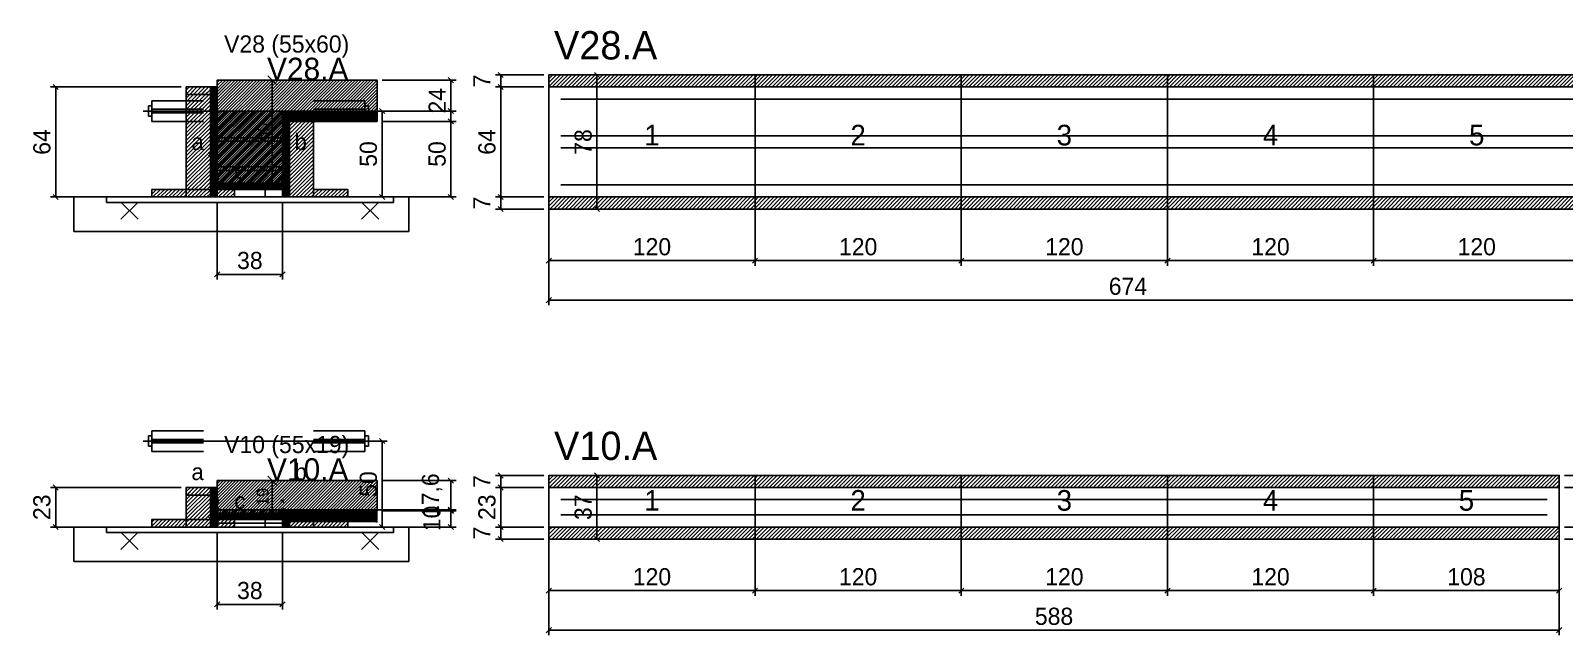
# Model space of a CAD drawing. Extents: x -9000 to 3070, y -6529 to 1250.
# Drawn here: x -69 to 824, y -1916 to -1564 of the extents above; entities that cross this region are included whole.
import ezdxf
from ezdxf.enums import TextEntityAlignment as Align

# ---------------------------------------------------------------- set-up
doc = ezdxf.new("R2010")
doc.units = 0
for name, color, linetype in [('5', 5, 'Continuous'), ('BARRA_ANCORAGEM', 126, 'Continuous'), ('barrote', 126, 'Continuous'), ('CONCRETO', 251, 'Continuous'), ('COTA', 241, 'Continuous'), ('Cota Seção (2x)', 241, 'Continuous'), ('detalhes', 7, 'Continuous'), ('Hachura', 251, 'Continuous'), ('HACHURACONCRETO', 251, 'Continuous'), ('Madeira', 126, 'Continuous'), ('NOMENCLATURA', 7, 'Continuous'), ('Painéis', 200, 'Continuous'), ('presilha', 224, 'Continuous'), ('SARR_2.2x7', 40, 'Continuous'), ('SARRAFO_2_2X7', 40, 'Continuous'), ('SCO-___-LAJ', 224, 'Continuous'), ('TENSOR', 224, 'Continuous'), ('Texto Seção', 7, 'Continuous')]:
    doc.layers.add(name, color=color, linetype=linetype)
doc.dimstyles.new('PAINEL', dxfattribs={"dimtxt": 10, "dimasz": 3, "dimexe": 3, "dimexo": 3, "dimgap": 3, "dimtad": 1, "dimblk": 'OBLIQUE', "dimblk1": 'OBLIQUE', "dimcen": 2.5, "dimclrd": 4, "dimclre": 4, "dimclrt": 240, "dimazin": 3, "dimtfac": 1, "dimtmove": 0, "dimatfit": 3})
doc.dimstyles.new('SECAO2X', dxfattribs={"dimtxt": 7, "dimasz": 5, "dimexe": 3, "dimexo": 3, "dimgap": 2, "dimtad": 3, "dimblk": 'OBLIQUE', "dimblk1": 'OBLIQUE', "dimcen": 2.5, "dimclrd": 4, "dimclre": 4, "dimclrt": 1, "dimazin": 3, "dimtfac": 1, "dimtmove": 0, "dimatfit": 3})

# ---------------------------------------------------------------- blocks, each defined once
blk = doc.blocks.new('PAR_ESQ')
for p, q in [((-1, -1), (1, 1)), ((-1, 1), (1, -1))]:
    blk.add_line(p, q)
blk = doc.blocks.new('PAR_FUNDO_ESQ')
for p, q in [((-1, -1), (1, 1)), ((-1, 1), (1, -1))]:
    blk.add_line(p, q)
blk = doc.blocks.new('PAR_FUNDO_DIR')
for p, q in [((-1, -1), (1, 1)), ((-1, 1), (1, -1))]:
    blk.add_line(p, q)
blk = doc.blocks.new('par_int_esq')
for p, q in [((-1, -1), (1, 1)), ((-1, 1), (1, -1))]:
    blk.add_line(p, q)
blk = doc.blocks.new('par_int_dir')
for p, q in [((-1, -1), (1, 1)), ((-1, 1), (1, -1))]:
    blk.add_line(p, q)
blk = doc.blocks.new('_OBLIQUE')
at = {"color": 0, "linetype": 'BYBLOCK'}
blk.add_line((-0.5, -0.5), (0.5, 0.5), dxfattribs=at)

msp = doc.modelspace()

# ---------------------------------------------------------------- hatches: boundary and pattern name
at = {"layer": 'COTA'}
h = msp.add_hatch(dxfattribs=at)
h.set_pattern_fill('ANSI31', scale=0.4)
h.paths.add_polyline_path([(40, -1653), (40, -1593), (133, -1593), (133, -1617), (78, -1617), (78, -1653)])
h = msp.add_hatch(dxfattribs=at)
h.set_pattern_fill('ANSI31', scale=0.5)
h.paths.add_polyline_path([(233, -1597), (353, -1597), (353, -1590), (233, -1590)])
h = msp.add_hatch(dxfattribs=at)
h.set_pattern_fill('ANSI31', scale=0.5)
h.paths.add_polyline_path([(353, -1597), (473, -1597), (473, -1590), (353, -1590)])
h = msp.add_hatch(dxfattribs=at)
h.set_pattern_fill('ANSI31', scale=0.5)
h.paths.add_polyline_path([(473, -1597), (593, -1597), (593, -1590), (473, -1590)])
h = msp.add_hatch(dxfattribs=at)
h.set_pattern_fill('ANSI31', scale=0.5)
h.paths.add_polyline_path([(593, -1597), (713, -1597), (713, -1590), (593, -1590)])
h = msp.add_hatch(dxfattribs=at)
h.set_pattern_fill('ANSI31', scale=0.5)
h.paths.add_polyline_path([(713, -1597), (833, -1597), (833, -1590), (713, -1590)])
h = msp.add_hatch(dxfattribs=at)
h.set_pattern_fill('ANSI31', scale=0.5)
h.paths.add_polyline_path([(233, -1668), (353, -1668), (353, -1661), (233, -1661)])
h = msp.add_hatch(dxfattribs=at)
h.set_pattern_fill('ANSI31', scale=0.5)
h.paths.add_polyline_path([(353, -1668), (473, -1668), (473, -1661), (353, -1661)])
h = msp.add_hatch(dxfattribs=at)
h.set_pattern_fill('ANSI31', scale=0.5)
h.paths.add_polyline_path([(473, -1668), (593, -1668), (593, -1661), (473, -1661)])
h = msp.add_hatch(dxfattribs=at)
h.set_pattern_fill('ANSI31', scale=0.5)
h.paths.add_polyline_path([(593, -1668), (713, -1668), (713, -1661), (593, -1661)])
h = msp.add_hatch(dxfattribs=at)
h.set_pattern_fill('ANSI31', scale=0.5)
h.paths.add_polyline_path([(713, -1668), (833, -1668), (833, -1661), (713, -1661)])
h = msp.add_hatch(dxfattribs=at)
h.set_pattern_fill('ANSI31', scale=0.4)
h.paths.add_polyline_path([(40, -1845), (40, -1826), (133, -1826), (133, -1843.6), (78, -1843.6), (78, -1845)])
h = msp.add_hatch(dxfattribs=at)
h.set_pattern_fill('ANSI31', scale=0.5)
h.paths.add_polyline_path([(233, -1830), (353, -1830), (353, -1823), (233, -1823)])
h = msp.add_hatch(dxfattribs=at)
h.set_pattern_fill('ANSI31', scale=0.5)
h.paths.add_polyline_path([(353, -1830), (473, -1830), (473, -1823), (353, -1823)])
h = msp.add_hatch(dxfattribs=at)
h.set_pattern_fill('ANSI31', scale=0.5)
h.paths.add_polyline_path([(473, -1830), (593, -1830), (593, -1823), (473, -1823)])
h = msp.add_hatch(dxfattribs=at)
h.set_pattern_fill('ANSI31', scale=0.5)
h.paths.add_polyline_path([(593, -1830), (713, -1830), (713, -1823), (593, -1823)])
h = msp.add_hatch(dxfattribs=at)
h.set_pattern_fill('ANSI31', scale=0.5)
h.paths.add_polyline_path([(713, -1830), (821, -1830), (821, -1823), (713, -1823)])
h = msp.add_hatch(dxfattribs=at)
h.set_pattern_fill('ANSI31', scale=0.5)
h.paths.add_polyline_path([(233, -1860), (353, -1860), (353, -1853), (233, -1853)])
h = msp.add_hatch(dxfattribs=at)
h.set_pattern_fill('ANSI31', scale=0.5)
h.paths.add_polyline_path([(353, -1860), (473, -1860), (473, -1853), (353, -1853)])
h = msp.add_hatch(dxfattribs=at)
h.set_pattern_fill('ANSI31', scale=0.5)
h.paths.add_polyline_path([(473, -1860), (593, -1860), (593, -1853), (473, -1853)])
h = msp.add_hatch(dxfattribs=at)
h.set_pattern_fill('ANSI31', scale=0.5)
h.paths.add_polyline_path([(593, -1860), (713, -1860), (713, -1853), (593, -1853)])
h = msp.add_hatch(dxfattribs=at)
h.set_pattern_fill('ANSI31', scale=0.5)
h.paths.add_polyline_path([(713, -1860), (821, -1860), (821, -1853), (713, -1853)])
at = {"layer": 'Hachura'}
h = msp.add_hatch(dxfattribs=at)
h.set_pattern_fill('ANSI31', scale=0.5)
h.paths.add_polyline_path([(22, -1661), (36, -1661), (36, -1597), (22, -1597)])
h = msp.add_hatch(dxfattribs=at)
h.set_pattern_fill('ANSI31', scale=0.5)
h.paths.add_polyline_path([(22, -1601.4), (36, -1601.4), (36, -1597), (22, -1597)])
h = msp.add_hatch(dxfattribs=at)
h.set_pattern_fill('SOLID')
h.paths.add_polyline_path([(36, -1661), (40, -1661), (40, -1597), (36, -1597)])
h = msp.add_hatch(dxfattribs=at)
h.set_pattern_fill('SOLID')
h.paths.add_polyline_path([(78, -1661), (82, -1661), (82, -1611), (78, -1611)])
h = msp.add_hatch(dxfattribs=at)
h.set_pattern_fill('SOLID')
h.paths.add_polyline_path([(78, -1611), (133, -1611), (133, -1617), (78, -1617)])
h = msp.add_hatch(dxfattribs=at)
h.set_pattern_fill('ANSI31', scale=0.5)
h.paths.add_polyline_path([(82, -1661), (96, -1661), (96, -1611), (82, -1611)])
h = msp.add_hatch(dxfattribs=at)
h.set_pattern_fill('ANSI31', scale=0.5)
h.paths.add_polyline_path([(82, -1615.4), (96, -1615.4), (96, -1611), (82, -1611)])
h = msp.add_hatch(dxfattribs=at)
h.set_pattern_fill('ANSI31', scale=0.5)
h.paths.add_polyline_path([(2, -1661), (22, -1661), (22, -1656.6), (2, -1656.6)])
h = msp.add_hatch(dxfattribs=at)
h.set_pattern_fill('SOLID')
h.paths.add_polyline_path([(40, -1656.6), (78, -1656.6), (78, -1653), (40, -1653)])
h = msp.add_hatch(dxfattribs=at)
h.set_pattern_fill('ANSI31', scale=0.5)
h.paths.add_polyline_path([(40, -1661), (50, -1661), (50, -1656.6), (40, -1656.6)])
h = msp.add_hatch(dxfattribs=at)
h.set_pattern_fill('ANSI31', scale=0.5)
h.paths.add_polyline_path([(96, -1661), (116, -1661), (116, -1656.6), (96, -1656.6)])
h = msp.add_hatch(dxfattribs=at)
h.set_pattern_fill('ANSI31', scale=0.5)
h.paths.add_polyline_path([(22, -1853), (36, -1853), (36, -1830), (22, -1830)])
h = msp.add_hatch(dxfattribs=at)
h.set_pattern_fill('ANSI31', scale=0.5)
h.paths.add_polyline_path([(22, -1834.4), (36, -1834.4), (36, -1830), (22, -1830)])
h = msp.add_hatch(dxfattribs=at)
h.set_pattern_fill('SOLID')
h.paths.add_polyline_path([(36, -1853), (40, -1853), (40, -1830), (36, -1830)])
h = msp.add_hatch(dxfattribs=at)
h.set_pattern_fill('SOLID')
h.paths.add_polyline_path([(40, -1848.6), (78, -1848.6), (78, -1845), (40, -1845)])
h = msp.add_hatch(dxfattribs=at)
h.set_pattern_fill('SOLID')
h.paths.add_polyline_path([(78, -1853), (82, -1853), (82, -1843), (78, -1843)])
h = msp.add_hatch(dxfattribs=at)
h.set_pattern_fill('SOLID')
h.paths.add_polyline_path([(78, -1843), (133, -1843), (133, -1850), (78, -1850)])
h = msp.add_hatch(dxfattribs=at)
h.set_pattern_fill('ANSI31', scale=0.5)
h.paths.add_polyline_path([(82, -1853), (96, -1853), (96, -1843), (82, -1843)])
h = msp.add_hatch(dxfattribs=at)
h.set_pattern_fill('ANSI31', scale=0.5)
h.paths.add_polyline_path([(82, -1847.4), (96, -1847.4), (96, -1843), (82, -1843)])
h = msp.add_hatch(dxfattribs=at)
h.set_pattern_fill('ANSI31', scale=0.5)
h.paths.add_polyline_path([(2, -1853), (22, -1853), (22, -1848.6), (2, -1848.6)])
h = msp.add_hatch(dxfattribs=at)
h.set_pattern_fill('ANSI31', scale=0.5)
h.paths.add_polyline_path([(40, -1853), (50, -1853), (50, -1848.6), (40, -1848.6)])
h = msp.add_hatch(dxfattribs=at)
h.set_pattern_fill('ANSI31', scale=0.5)
h.paths.add_polyline_path([(96, -1853), (116, -1853), (116, -1848.6), (96, -1848.6)])
at = {"layer": 'HACHURACONCRETO'}
h = msp.add_hatch(dxfattribs=at)
h.set_pattern_fill('ANSI31', scale=0.3)
h.paths.add_polyline_path([(40, -1656.6), (78, -1656.6), (78, -1611), (40, -1611)])
h = msp.add_hatch(dxfattribs=at)
h.set_pattern_fill('ANSI31', scale=0.3)
h.paths.add_polyline_path([(40, -1848.6), (78, -1848.6), (78, -1843), (40, -1843)])

# ---------------------------------------------------------------- linework, layer by layer
for p, q in [((2, -1605), (32, -1605)), ((2, -1605), (2, -1617)), ((96, -1605), (126, -1605)), ((126, -1605), (126, -1617)), ((0, -1608), (0, -1614)), ((2, -1608), (0, -1608)), ((2, -1614), (0, -1614)), ((2, -1610), (32, -1610)), ((2, -1612), (32, -1612)), ((96, -1610), (126, -1610)), ((96, -1612), (126, -1612)), ((126, -1608), (128, -1608)), ((126, -1614), (128, -1614)), ((128, -1608), (128, -1614)), ((2, -1617), (32, -1617)), ((96, -1617), (126, -1617)), ((0, -1800), (0, -1806)), ((2, -1800), (0, -1800)), ((2, -1797), (32, -1797)), ((2, -1797), (2, -1809)), ((2, -1802), (32, -1802)), ((96, -1797), (126, -1797)), ((96, -1802), (126, -1802)), ((126, -1797), (126, -1809)), ((126, -1800), (128, -1800)), ((128, -1800), (128, -1806)), ((2, -1806), (0, -1806)), ((2, -1804), (32, -1804)), ((2, -1809), (32, -1809)), ((96, -1804), (126, -1804)), ((96, -1809), (126, -1809)), ((126, -1806), (128, -1806))]:
    msp.add_line(p, q)
at = {"layer": 'BARRA_ANCORAGEM'}
for p, q in [((40, -1626.5), (78, -1626.5)), ((40, -1628.5), (40, -1626.5)), ((40, -1628.5), (78, -1628.5)), ((78, -1628.5), (78, -1626.5)), ((40, -1643.5), (78, -1643.5)), ((40, -1645.5), (40, -1643.5)), ((40, -1645.5), (78, -1645.5)), ((78, -1645.5), (78, -1643.5)), ((40, -1845.3), (78, -1845.3)), ((40, -1847.3), (40, -1845.3)), ((40, -1847.3), (78, -1847.3)), ((78, -1847.3), (78, -1845.3)), ((40, -1848.7), (78, -1848.7)), ((40, -1850.7), (40, -1848.7)), ((40, -1850.7), (78, -1850.7)), ((78, -1850.7), (78, -1848.7))]:
    msp.add_line(p, q, dxfattribs=at)
at = {"layer": 'barrote'}
for points in [[(-43.5, -1681), (151.5, -1681), (151.5, -1661), (-43.5, -1661)], [(-43.5, -1873), (151.5, -1873), (151.5, -1853), (-43.5, -1853)]]:
    msp.add_lwpolyline(points, close=True, dxfattribs=at)
at = {"layer": 'CONCRETO'}
for points in [[(40, -1653), (40, -1593), (133, -1593), (133, -1617), (78, -1617), (78, -1653)], [(40, -1845), (40, -1826), (133, -1826), (133, -1843.6), (78, -1843.6), (78, -1845)]]:
    msp.add_lwpolyline(points, close=True, dxfattribs=at)
at = {"layer": 'HACHURACONCRETO'}
for points in [[(40, -1656.6), (78, -1656.6), (78, -1611), (40, -1611)], [(40, -1848.6), (78, -1848.6), (78, -1843), (40, -1843)]]:
    msp.add_lwpolyline(points, close=True, dxfattribs=at)
at = {"layer": 'Madeira'}
for points in [[(22, -1661), (36, -1661), (36, -1597), (22, -1597)], [(22, -1601.4), (36, -1601.4), (36, -1597), (22, -1597)], [(82, -1661), (96, -1661), (96, -1611), (82, -1611)], [(82, -1615.4), (96, -1615.4), (96, -1611), (82, -1611)], [(2, -1661), (22, -1661), (22, -1656.6), (2, -1656.6)], [(22, -1661), (36, -1661), (36, -1656.6), (22, -1656.6)], [(40, -1661), (50, -1661), (50, -1656.6), (40, -1656.6)], [(68, -1661), (78, -1661), (78, -1656.6), (68, -1656.6)], [(96, -1661), (116, -1661), (116, -1656.6), (96, -1656.6)], [(22, -1853), (36, -1853), (36, -1830), (22, -1830)], [(22, -1834.4), (36, -1834.4), (36, -1830), (22, -1830)], [(82, -1853), (96, -1853), (96, -1843), (82, -1843)], [(82, -1847.4), (96, -1847.4), (96, -1843), (82, -1843)], [(2, -1853), (22, -1853), (22, -1848.6), (2, -1848.6)], [(22, -1853), (36, -1853), (36, -1848.6), (22, -1848.6)], [(40, -1853), (50, -1853), (50, -1848.6), (40, -1848.6)], [(68, -1853), (78, -1853), (78, -1848.6), (68, -1848.6)], [(96, -1853), (116, -1853), (116, -1848.6), (96, -1848.6)]]:
    msp.add_lwpolyline(points, close=True, dxfattribs=at)
at = {"layer": 'Painéis'}
for p, q in [((233, -1597), (353, -1597)), ((233, -1661), (233, -1597)), ((353, -1661), (353, -1597)), ((353, -1661), (353, -1597)), ((353, -1597), (473, -1597)), ((353, -1661), (353, -1597)), ((473, -1661), (473, -1597)), ((473, -1661), (473, -1597)), ((473, -1597), (593, -1597)), ((473, -1661), (473, -1597)), ((593, -1661), (593, -1597)), ((593, -1661), (593, -1597)), ((593, -1597), (713, -1597)), ((593, -1661), (593, -1597)), ((713, -1661), (713, -1597)), ((713, -1661), (713, -1597)), ((713, -1597), (833, -1597)), ((713, -1661), (713, -1597)), ((233, -1661), (353, -1661)), ((353, -1661), (473, -1661)), ((473, -1661), (593, -1661)), ((593, -1661), (713, -1661)), ((713, -1661), (833, -1661)), ((233, -1830), (353, -1830)), ((233, -1853), (233, -1830)), ((353, -1853), (353, -1830)), ((353, -1853), (353, -1830)), ((353, -1830), (473, -1830)), ((353, -1853), (353, -1830)), ((473, -1853), (473, -1830)), ((473, -1853), (473, -1830)), ((473, -1830), (593, -1830)), ((473, -1853), (473, -1830)), ((593, -1853), (593, -1830)), ((593, -1853), (593, -1830)), ((593, -1830), (713, -1830)), ((593, -1853), (593, -1830)), ((713, -1853), (713, -1830)), ((713, -1853), (713, -1830)), ((713, -1830), (821, -1830)), ((713, -1853), (713, -1830)), ((821, -1853), (821, -1830)), ((233, -1853), (353, -1853)), ((353, -1853), (473, -1853)), ((473, -1853), (593, -1853)), ((593, -1853), (713, -1853)), ((713, -1853), (821, -1853))]:
    msp.add_line(p, q, dxfattribs=at)
for points in [[(36, -1661), (40, -1661), (40, -1597), (36, -1597)], [(78, -1661), (82, -1661), (82, -1611), (78, -1611)], [(78, -1611), (133, -1611), (133, -1617), (78, -1617)], [(40, -1656.6), (78, -1656.6), (78, -1653), (40, -1653)], [(36, -1853), (40, -1853), (40, -1830), (36, -1830)], [(40, -1848.6), (78, -1848.6), (78, -1845), (40, -1845)], [(78, -1853), (82, -1853), (82, -1843), (78, -1843)], [(78, -1843), (133, -1843), (133, -1843.6), (78, -1843.6)]]:
    msp.add_lwpolyline(points, close=True, dxfattribs=at)
at = {"layer": 'presilha'}
for p, q in [((-16, -1674), (-6, -1664)), ((-16, -1664), (-6, -1674)), ((124, -1674), (134, -1664)), ((124, -1664), (134, -1674)), ((-16, -1866), (-6, -1856)), ((-16, -1856), (-6, -1866)), ((124, -1866), (134, -1856)), ((124, -1856), (134, -1866))]:
    msp.add_line(p, q, dxfattribs=at)
at = {"layer": 'SARR_2.2x7'}
for points in [[(240, -1604), (353, -1604)], [(240, -1604), (353, -1604)], [(353, -1604), (473, -1604)], [(353, -1604), (473, -1604)], [(473, -1604), (593, -1604)], [(473, -1604), (593, -1604)], [(593, -1604), (713, -1604)], [(593, -1604), (713, -1604)], [(713, -1604), (833, -1604)], [(713, -1604), (833, -1604)], [(240, -1625.5), (353, -1625.5)], [(240, -1625.5), (353, -1625.5)], [(240, -1632.5), (353, -1632.5)], [(240, -1632.5), (353, -1632.5)], [(353, -1625.5), (473, -1625.5)], [(353, -1625.5), (473, -1625.5)], [(353, -1632.5), (473, -1632.5)], [(353, -1632.5), (473, -1632.5)], [(473, -1625.5), (593, -1625.5)], [(473, -1625.5), (593, -1625.5)], [(473, -1632.5), (593, -1632.5)], [(473, -1632.5), (593, -1632.5)], [(593, -1625.5), (713, -1625.5)], [(593, -1625.5), (713, -1625.5)], [(593, -1632.5), (713, -1632.5)], [(593, -1632.5), (713, -1632.5)], [(713, -1625.5), (833, -1625.5)], [(713, -1625.5), (833, -1625.5)], [(713, -1632.5), (833, -1632.5)], [(713, -1632.5), (833, -1632.5)], [(240, -1654), (353, -1654)], [(240, -1654), (353, -1654)], [(353, -1654), (473, -1654)], [(353, -1654), (473, -1654)], [(473, -1654), (593, -1654)], [(473, -1654), (593, -1654)], [(593, -1654), (713, -1654)], [(593, -1654), (713, -1654)], [(713, -1654), (833, -1654)], [(713, -1654), (833, -1654)], [(240, -1837), (353, -1837)], [(240, -1837), (353, -1837)], [(353, -1837), (473, -1837)], [(353, -1837), (473, -1837)], [(473, -1837), (593, -1837)], [(473, -1837), (593, -1837)], [(593, -1837), (713, -1837)], [(593, -1837), (713, -1837)], [(713, -1837), (814, -1837)], [(713, -1837), (814, -1837)], [(240, -1846), (353, -1846)], [(240, -1846), (353, -1846)], [(353, -1846), (473, -1846)], [(353, -1846), (473, -1846)], [(473, -1846), (593, -1846)], [(473, -1846), (593, -1846)], [(593, -1846), (713, -1846)], [(593, -1846), (713, -1846)], [(713, -1846), (814, -1846)], [(713, -1846), (814, -1846)]]:
    msp.add_lwpolyline(points, dxfattribs=at)
at = {"layer": 'SARRAFO_2_2X7'}
for p, q in [((36, -1606.2), (36, -1601.8)), ((36, -1601.8), (40, -1601.8)), ((36, -1606.2), (40, -1606.2)), ((40, -1606.2), (40, -1601.8)), ((36, -1627.7), (36, -1623.3)), ((36, -1623.3), (40, -1623.3)), ((40, -1627.7), (40, -1623.3)), ((78, -1620.2), (78, -1615.8)), ((78, -1615.8), (82, -1615.8)), ((78, -1620.2), (82, -1620.2)), ((82, -1620.2), (82, -1615.8)), ((36, -1627.7), (40, -1627.7)), ((36, -1634.7), (36, -1630.3)), ((36, -1630.3), (40, -1630.3)), ((40, -1634.7), (40, -1630.3)), ((78, -1634.7), (78, -1630.3)), ((78, -1630.3), (82, -1630.3)), ((82, -1634.7), (82, -1630.3)), ((36, -1634.7), (40, -1634.7)), ((78, -1634.7), (82, -1634.7)), ((78, -1641.7), (78, -1637.3)), ((78, -1637.3), (82, -1637.3)), ((78, -1641.7), (82, -1641.7)), ((82, -1641.7), (82, -1637.3)), ((36, -1656.2), (36, -1651.8)), ((36, -1651.8), (40, -1651.8)), ((36, -1656.2), (40, -1656.2)), ((40, -1656.2), (40, -1651.8)), ((78, -1656.2), (78, -1651.8)), ((78, -1651.8), (82, -1651.8)), ((78, -1656.2), (82, -1656.2)), ((82, -1656.2), (82, -1651.8)), ((36, -1839.2), (36, -1834.8)), ((36, -1834.8), (40, -1834.8)), ((40, -1839.2), (40, -1834.8)), ((36, -1839.2), (40, -1839.2)), ((36, -1848.2), (36, -1843.8)), ((36, -1843.8), (40, -1843.8)), ((40, -1848.2), (40, -1843.8)), ((78, -1850.2), (78, -1845.8)), ((78, -1845.8), (82, -1845.8)), ((82, -1850.2), (82, -1845.8)), ((36, -1848.2), (40, -1848.2)), ((78, -1850.2), (82, -1850.2))]:
    msp.add_line(p, q, dxfattribs=at)
at = {"layer": 'SCO-___-LAJ'}
for points in [[(233, -1597), (353, -1597), (353, -1590), (233, -1590)], [(353, -1597), (473, -1597), (473, -1590), (353, -1590)], [(473, -1597), (593, -1597), (593, -1590), (473, -1590)], [(593, -1597), (713, -1597), (713, -1590), (593, -1590)], [(713, -1597), (833, -1597), (833, -1590), (713, -1590)], [(-24.5, -1664.2), (142.5, -1664.2), (142.5, -1661), (-24.5, -1661)], [(233, -1668), (353, -1668), (353, -1661), (233, -1661)], [(353, -1668), (473, -1668), (473, -1661), (353, -1661)], [(473, -1668), (593, -1668), (593, -1661), (473, -1661)], [(593, -1668), (713, -1668), (713, -1661), (593, -1661)], [(713, -1668), (833, -1668), (833, -1661), (713, -1661)], [(233, -1830), (353, -1830), (353, -1823), (233, -1823)], [(353, -1830), (473, -1830), (473, -1823), (353, -1823)], [(473, -1830), (593, -1830), (593, -1823), (473, -1823)], [(593, -1830), (713, -1830), (713, -1823), (593, -1823)], [(713, -1830), (821, -1830), (821, -1823), (713, -1823)], [(-24.5, -1856.2), (142.5, -1856.2), (142.5, -1853), (-24.5, -1853)], [(233, -1860), (353, -1860), (353, -1853), (233, -1853)], [(353, -1860), (473, -1860), (473, -1853), (353, -1853)], [(473, -1860), (593, -1860), (593, -1853), (473, -1853)], [(593, -1860), (713, -1860), (713, -1853), (593, -1853)], [(713, -1860), (821, -1860), (821, -1853), (713, -1853)]]:
    msp.add_lwpolyline(points, close=True, dxfattribs=at)
at = {"layer": 'TENSOR'}
for p, q in [((-3, -1611), (131, -1611)), ((-3, -1803), (131, -1803))]:
    msp.add_line(p, q, dxfattribs=at)

# ---------------------------------------------------------------- block references
at = {"layer": 'Painéis'}
for name, p in [('par_int_esq', (40, -1626)), ('par_int_dir', (78, -1626)), ('PAR_ESQ', (36, -1636)), ('PAR_FUNDO_ESQ', (40, -1651)), ('PAR_FUNDO_DIR', (78, -1651)), ('par_int_esq', (40, -1838)), ('par_int_dir', (78, -1838)), ('PAR_ESQ', (36, -1848)), ('PAR_FUNDO_ESQ', (40, -1843)), ('PAR_FUNDO_DIR', (78, -1843))]:
    msp.add_blockref(name, p, dxfattribs=at)

# ---------------------------------------------------------------- texts
at = {"layer": '5'}
for s, p in [('1', (293, -1625)), ('2', (413, -1625)), ('3', (533, -1625)), ('4', (653, -1625)), ('5', (773, -1625)), ('1', (293, -1837.5)), ('2', (413, -1837.5)), ('3', (533, -1837.5)), ('4', (653, -1837.5)), ('5', (767, -1837.5))]:
    msp.add_text(s, height=12, dxfattribs=at).set_placement(p, align=Align.MIDDLE_CENTER)
at = {"layer": 'detalhes'}
for s, p in [('b', (85, -1633.7)), ('a', (25, -1633.7)), ('c', (50, -1650.5)), ('a', (25, -1825.7)), ('b', (85, -1825.7)), ('c', (50, -1842.5))]:
    msp.add_text(s, height=9.6, dxfattribs=at).set_placement(p)
at = {"layer": 'NOMENCLATURA'}
for s, p in [('V28.A', (236, -1581)), ('V10.A', (236, -1814))]:
    msp.add_text(s, height=16.5, dxfattribs=at).set_placement(p)
at = {"layer": 'Texto Seção'}
for s, height, p in [('V28 (55x60)', 10, (44, -1577)), ('V28.A', 13, (69, -1593)), ('V10 (55x19)', 10, (44, -1810)), ('V10.A', 13, (69, -1826))]:
    msp.add_text(s, height=height, dxfattribs=at).set_placement(p)

# ---------------------------------------------------------------- dimensions: what is measured, and where the dimension line sits
at = {"layer": 'COTA'}
for base, p1, p2 in [((205, -1597), (233, -1597), (233, -1590)), ((261, -1668), (233, -1668), (233, -1590)), ((-54, -1661), (2, -1661), (22, -1597)), ((176, -1617), (133, -1617), (133, -1593)), ((205, -1661), (233, -1661), (233, -1597)), ((136, -1661), (96, -1661), (96, -1611)), ((176, -1661), (96, -1661), (96, -1611)), ((205, -1668), (233, -1668), (233, -1661)), ((136, -1853), (96, -1853), (96, -1803)), ((-54, -1853), (2, -1853), (22, -1830)), ((176, -1843.6), (133, -1843.6), (133, -1826)), ((205, -1830), (233, -1830), (233, -1823)), ((205, -1853), (233, -1853), (233, -1830)), ((261, -1860), (233, -1860), (233, -1823)), ((849, -1860), (821, -1860), (821, -1823)), ((849, -1830), (821, -1830), (821, -1823)), ((849, -1853), (821, -1853), (821, -1830)), ((176, -1853), (96, -1853), (96, -1843)), ((205, -1860), (233, -1860), (233, -1853)), ((849, -1860), (821, -1860), (821, -1853))]:
    msp.add_linear_dim(base=base, p1=p1, p2=p2, angle=90, dimstyle='PAINEL', dxfattribs=at).render()
for base, p1, p2 in [((40, -1706), (40, -1661), (78, -1661)), ((233, -1698), (233, -1661), (353, -1661)), ((233, -1721), (233, -1661), (907, -1661)), ((353, -1698), (353, -1661), (473, -1661)), ((473, -1698), (473, -1661), (593, -1661)), ((593, -1698), (593, -1661), (713, -1661)), ((713, -1698), (713, -1661), (833, -1661)), ((40, -1898), (40, -1853), (78, -1853)), ((233, -1890), (233, -1853), (353, -1853)), ((233, -1913), (233, -1853), (821, -1853)), ((353, -1890), (353, -1853), (473, -1853)), ((473, -1890), (473, -1853), (593, -1853)), ((593, -1890), (593, -1853), (713, -1853)), ((713, -1890), (713, -1853), (821, -1853))]:
    msp.add_linear_dim(base=base, p1=p1, p2=p2, dimstyle='PAINEL', dxfattribs=at).render()
at = {"layer": 'Cota Seção (2x)'}
for base, p1, p2 in [((72, -1653), (40, -1653), (40, -1593)), ((72, -1845), (40, -1845), (40, -1826))]:
    msp.add_linear_dim(base=base, p1=p1, p2=p2, angle=90, dimstyle='SECAO2X', dxfattribs=at).render()

doc.saveas('drawing.dxf')
